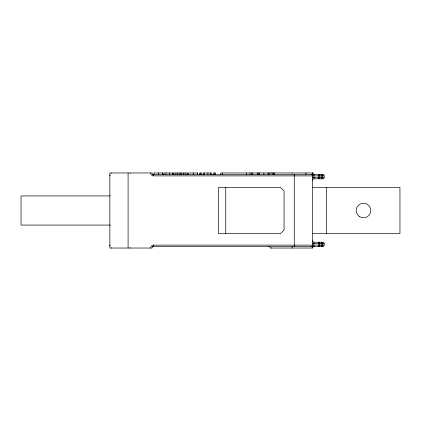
<?xml version="1.0" encoding="UTF-8"?>
<svg xmlns="http://www.w3.org/2000/svg" width="421" height="421" viewBox="0 0 421 421"><rect width="100%" height="100%" fill="white"/><g stroke="black" fill="none" stroke-linecap="round" stroke-linejoin="round"><path stroke-width="0.63" d="M312.487 240.749A1.458 1.458 0 0 0 313.945 242.207L313.945 246.574L312.919 247.001L312.487 248.037L270.214 248.037A1.458 1.458 0 0 0 268.756 246.58L268.756 246.48M154.102 172.963L162.811 172.963M164.364 172.963L172.563 172.963L172.563 174.42M175.973 172.963L178.92 172.963M182.067 172.963L187.029 172.963L187.029 174.42M188.703 172.963L197.412 172.963M199.991 172.963L201.517 172.963M203.664 172.963L211.374 172.963L211.374 174.42M152.407 174.42L322.691 174.42A1.458 1.458 0 0 1 324.149 175.878L324.149 177.336A1.458 1.458 0 0 1 322.691 178.793L313.945 178.793A1.458 1.458 0 0 0 312.487 180.251M110.065 175.878L109.86 175.878A1.458 1.458 0 0 1 110.113 175.057M150.676 172.963A2.915 2.915 0 0 0 153.591 175.878L324.144 175.878M312.493 177.336L324.144 177.336M312.487 187.361L399.95 187.361L399.95 233.639L312.487 233.639M110.223 195.923L21.05 195.923L21.05 225.077L110.386 225.077M313.945 242.207L322.691 242.207A1.458 1.458 0 0 1 324.149 243.664L324.149 245.122A1.458 1.458 0 0 1 322.691 246.58L152.407 246.58M312.493 243.664L324.144 243.664M110.065 245.122L109.86 245.122A1.458 1.458 0 0 0 110.113 245.943M150.676 248.037A2.915 2.915 0 0 1 153.591 245.122L324.144 245.122M313.945 174.42L313.082 174.136A1.458 1.458 0 0 0 313.945 174.42L313.945 178.788M312.487 172.963L312.514 173.252A1.458 1.458 0 0 1 312.487 172.963L312.487 173.289M326.491 187.361L326.491 233.639M322.691 174.426L322.691 178.788M322.691 242.212L322.691 246.574M321.234 174.426L321.234 178.788M321.234 242.212L321.234 246.574M313.213 174.42L313.213 172.963L220.83 172.963L220.83 174.42M312.487 247.385L312.487 248.037A1.458 1.458 0 0 1 313.945 246.58M305.925 172.963L305.925 174.42M294.263 174.426L294.263 246.574M292.079 172.963L292.079 173.289M292.079 246.585L292.079 248.037M274.476 172.963L274.476 174.42M273.55 172.963L273.55 174.42M272.834 172.963L272.834 174.42M269.03 172.963L269.03 174.42M268.103 172.963L268.103 174.42M263.904 172.963L263.904 174.42M259.678 172.963L259.678 174.42M258.031 172.963L258.031 174.42M257.868 172.963L257.868 174.42M252.584 172.963L252.584 174.42M251.863 172.963L251.863 174.42M250.016 172.963L250.016 174.42M246.522 172.963L246.522 174.42M225.751 187.361L225.751 233.639M222.288 172.963L222.288 174.42M215.489 174.42L215.489 172.963L213.536 172.963L213.536 174.42M214.768 172.963L214.768 174.42M210.747 172.963L210.747 174.42M207.89 172.963L207.89 174.42M204.58 172.963L204.58 174.42M203.564 172.963L203.564 174.42M201.896 172.963L201.896 174.42M200.733 172.963L200.733 174.42M199.596 172.963L199.596 174.42M197.47 172.963L197.47 174.42M197.333 172.963L197.333 174.42M193.292 172.963L193.292 174.42M188.608 172.963L188.608 174.42M187.298 172.963L187.298 174.42M185.098 172.963L185.098 174.42M183.451 172.963L183.451 174.42M181.83 174.42L181.83 172.963L179.172 172.963L179.172 174.42M180.477 172.963L180.477 174.42M177.541 172.963L177.541 174.42M175.889 174.42L175.889 172.963L173.973 172.963L173.973 174.42M173.689 172.963L173.689 174.42M172.868 172.963L172.868 174.42M169.474 172.963L169.474 174.42M165.985 172.963L165.985 174.42M163.906 172.963L163.906 174.42M162.869 172.963L162.869 174.42M162.727 172.963L162.727 174.42M158.691 172.963L158.691 174.42M154.007 172.963L154.007 174.42M153.591 175.878L153.591 174.426A1.458 1.458 0 0 1 152.134 172.963L109.86 172.963L109.86 248.037L152.134 248.037A1.458 1.458 0 0 1 153.591 246.58L153.591 245.122M130.268 172.963L130.268 173.289M130.268 247.711L130.268 248.037M128.084 172.963L128.084 248.037M111.318 172.963L111.318 173.289M111.318 247.711L111.318 248.037M311.03 246.58A1.458 1.458 0 0 0 312.487 245.122L312.487 175.878A1.458 1.458 0 0 0 311.03 174.42M271.656 247.774A2.915 2.915 0 0 1 271.671 248.037M271.671 172.963A2.915 2.915 0 0 1 271.656 173.226M270.214 172.963A1.458 1.458 0 0 1 270.177 173.289M284.059 229.998L280.418 233.639L218.462 233.639L218.462 187.361L280.418 187.361L284.059 191.002L284.059 229.998M319.776 177.336L319.776 175.878A1.458 1.458 0 0 0 318.318 174.42L318.318 178.788A1.458 1.458 0 0 0 319.776 177.336M319.776 245.122L319.776 243.664A1.458 1.458 0 0 0 318.318 242.207L318.318 246.574A1.458 1.458 0 0 0 319.776 245.122M359.634 216.673A7.289 7.289 0 0 0 370.79 210.768A7.289 7.289 0 0 0 360.097 204.059A7.289 7.289 0 0 0 359.634 216.673"/></g></svg>
